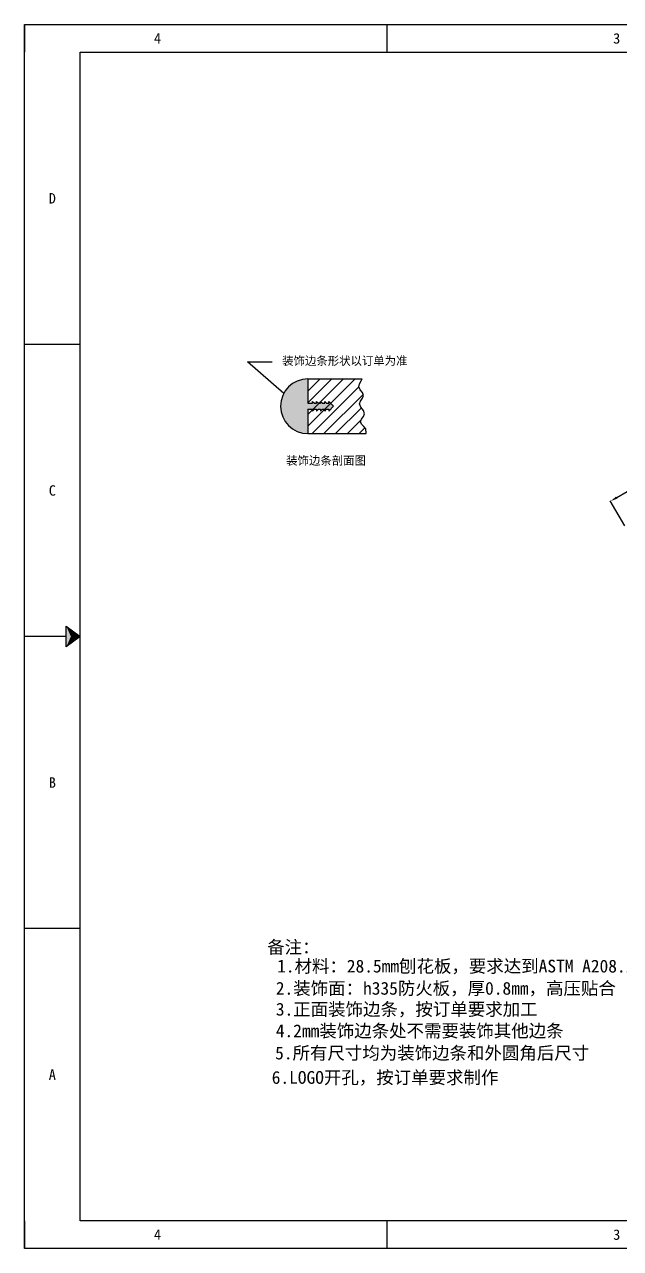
# Model space of a CAD drawing. Header units: inches. Extents: x 777 to 31414, y -57949 to 2393.
# Drawn here: x 24542 to 26173, y -34193 to -30843 of the extents above; entities that cross this region are included whole.
import ezdxf
from ezdxf.enums import TextEntityAlignment as Align

# ---------------------------------------------------------------- set-up
doc = ezdxf.new("R2010")
doc.units = ezdxf.units.IN
doc.header["$LTSCALE"] = 0.605
doc.header["$MEASUREMENT"] = 0
doc.header["$PDMODE"] = 3
doc.header["$PDSIZE"] = 0.25
doc.linetypes.add('DOT', pattern=[0.2, 0.1, -0.1])
doc.layers.get('0').update_dxf_attribs({"linetype": 'CONTINUOUS'})
doc.layers.get('Defpoints').update_dxf_attribs({"linetype": 'CONTINUOUS'})
for name, color, linetype in [('02-05848-001_DXF_HATCHING', 7, 'CONTINUOUS'), ('02-05848-001_DXF_TEXT', 7, 'CONTINUOUS'), ('print', 30, 'CONTINUOUS')]:
    doc.layers.add(name, color=color, linetype=linetype)
doc.layers.add('dim', color=2, linetype='CONTINUOUS', lineweight=9)
doc.styles.add('Dartop', font='')
doc.styles.add('hzHT', font='simhei.ttf')
doc.styles.get("Standard").update_dxf_attribs({"font": 'txt', "width": 0.7})
doc.styles.get('Dartop').set_extended_font_data('FangSong_GB2312')
doc.dimstyles.new('ISO-25', dxfattribs={"dimtxt": 20, "dimasz": 20, "dimexe": 1.25, "dimexo": 0.625, "dimtad": 1, "dimdec": 1, "dimtxsty": 'Standard', "dimcen": 2.5, "dimadec": 0, "dimazin": 0, "dimtfac": 1, "dimtdec": 1, "dimtmove": 0, "dimatfit": 3, "dimfxl": 0, "dimarcsym": 0})
doc.dimstyles.get("Standard").update_dxf_attribs({"dimtxt": 0.1, "dimasz": 0.125, "dimexe": 0.18, "dimexo": 0.0625, "dimgap": 0.09, "dimtad": 0, "dimtih": 1, "dimtoh": 1, "dimdec": 3, "dimzin": 4, "dimdsep": 46, "dimtxsty": 'Standard', "dimblk": '_FILLED', "dimblk1": '_FILLED', "dimblk2": '_FILLED', "dimcen": 0.09, "dimadec": 0, "dimazin": 0, "dimtol": 1, "dimtp": 0.008, "dimtm": 0.008, "dimtfac": 1, "dimtdec": 3, "dimtofl": 0, "dimtmove": 0, "dimatfit": 3, "dimldrblk": '_FILLED', "dimfxl": 0, "dimtolj": 1, "dimtzin": 4, "dimarcsym": 0})

# ---------------------------------------------------------------- blocks, each defined once
blk = doc.blocks.new('*U3')
at = {"color": 254, "linetype": 'Continuous', "extrusion": (0, 0, -1)}
for points in [[(-0.833, 11), (-0.75, 10.812), (-0.75, 11.188)], [(-0.833, 11), (-0.75, 11.188), (-1, 11)], [(-0.833, 11), (-1, 11), (-0.75, 10.812)]]:
    blk.add_solid(points, dxfattribs=at)
blk = doc.blocks.new('*D77')
at = {"layer": 'Defpoints', "color": 0, "transparency": 16777216}
for p in [(26944.4, -31683.9), (26983.8, -31751.9), (26185.1, -32215.4)]:
    blk.add_point(p, dxfattribs=at)
at = {"layer": 'dim', "color": 0, "lineweight": -2, "transparency": 16777216}
for p, q in [((26163, -32137.4), (26927.1, -31694)), ((26983.5, -31751.4), (26943.8, -31682.9)), ((26184.8, -32214.8), (26145, -32146.3))]:
    blk.add_line(p, q, dxfattribs=at)
at = {"layer": 'dim', "color": 0, "transparency": 16777216}
for points in [[(26925.4, -31691.1), (26928.8, -31696.9), (26944.4, -31683.9)], [(26161.3, -32134.5), (26164.6, -32140.3), (26145.7, -32147.4)]]:
    blk.add_solid(points, dxfattribs=at)
at = {"layer": 'dim', "color": 0, "transparency": 16777216, "insert": (26538.9, -31905.1), "char_height": 20, "attachment_point": 5, "rotation": 30.1245}
blk.add_mtext('923,5 [36 3/8]', dxfattribs=at)
blk = doc.blocks.new('_FILLED')
at = {"color": 0, "linetype": 'ByBlock'}
blk.add_solid([(0, 0), (-1, 0.16), (-1, -0.16)], dxfattribs=at)

msp = doc.modelspace()

# ---------------------------------------------------------------- hatches: boundary and pattern name
at = {"layer": '02-05848-001_DXF_HATCHING', "linetype": 'Continuous'}
h = msp.add_hatch(color=2, dxfattribs=at)
edge = h.paths.add_edge_path()
edge.add_line((25335.48, -31895.68), (25341.52, -31895.68))
edge.add_line((25341.52, -31895.68), (25341.52, -31900.72))
edge.add_line((25341.52, -31900.72), (25346.58, -31895.68))
edge.add_line((25346.58, -31895.68), (25352.63, -31895.68))
edge.add_line((25352.63, -31895.68), (25352.63, -31900.72))
edge.add_line((25352.63, -31900.72), (25357.69, -31895.68))
edge.add_line((25357.69, -31895.68), (25363.73, -31895.68))
edge.add_line((25363.73, -31895.68), (25363.73, -31900.72))
edge.add_line((25363.73, -31900.72), (25368.79, -31895.68))
edge.add_line((25368.79, -31895.68), (25374.83, -31895.68))
edge.add_line((25374.83, -31895.68), (25374.83, -31900.72))
edge.add_line((25374.83, -31900.72), (25388.11, -31887.5))
edge.add_line((25374.83, -31874.27), (25388.11, -31887.5))
edge.add_line((25374.83, -31879.31), (25374.83, -31874.27))
edge.add_line((25368.79, -31879.31), (25374.83, -31879.31))
edge.add_line((25363.73, -31874.27), (25368.79, -31879.31))
edge.add_line((25363.73, -31879.31), (25363.73, -31874.27))
edge.add_line((25357.69, -31879.31), (25363.73, -31879.31))
edge.add_line((25352.63, -31874.27), (25357.69, -31879.31))
edge.add_line((25352.63, -31879.31), (25352.63, -31874.27))
edge.add_line((25346.58, -31879.31), (25352.63, -31879.31))
edge.add_line((25341.52, -31874.27), (25346.58, -31879.31))
edge.add_line((25341.52, -31879.31), (25341.52, -31874.27))
edge.add_line((25335.48, -31879.31), (25341.52, -31879.31))
edge.add_line((25330.42, -31874.27), (25335.48, -31879.31))
edge.add_line((25330.42, -31879.31), (25330.42, -31874.27))
edge.add_line((25317.85, -31879.31), (25330.42, -31879.31))
edge.add_line((25317.85, -31812.69), (25317.85, -31879.31))
edge.add_arc((25317.85, -31887.5), 74.8, 90, 270)
edge.add_line((25317.85, -31895.68), (25317.85, -31962.3))
edge.add_line((25317.85, -31895.68), (25330.42, -31895.68))
edge.add_line((25330.42, -31895.68), (25330.42, -31900.72))
edge.add_line((25330.42, -31900.72), (25335.48, -31895.68))

# ---------------------------------------------------------------- linework, layer by layer
at = {"color": 0, "linetype": 'DOT'}
for p, q in [((24542.34, -30842.6), (29303.58, -30842.6)), ((24542.34, -34116.81), (24542.34, -30918.74)), ((29303.58, -34192.95), (24542.34, -34192.95))]:
    msp.add_line(p, q, dxfattribs=at)
at = {"color": 0}
for p, q in [((24542.34, -30842.6), (24542.34, -30918.74)), ((25534.43, -30918.74), (25534.43, -30842.6)), ((24694.63, -34116.81), (24694.63, -30918.74)), ((24694.63, -30918.74), (29227.43, -30918.74)), ((24694.63, -31718.26), (24542.34, -31718.26)), ((24656.56, -32517.77), (24542.34, -32517.77)), ((24694.63, -33317.29), (24542.34, -33317.29)), ((24542.34, -34116.81), (24542.34, -34192.95)), ((29227.43, -34116.81), (24694.63, -34116.81)), ((25534.43, -34192.95), (25534.43, -34116.81))]:
    msp.add_line(p, q, dxfattribs=at)
at = {"color": 2, "linetype": 'Continuous'}
for p, q in [((25317.85, -31845.95), (25351.11, -31812.69)), ((25317.85, -31877.98), (25383.14, -31812.69)), ((25317.85, -31910.01), (25415.17, -31812.69)), ((25317.85, -31942.04), (25447.19, -31812.69)), ((25329.62, -31962.3), (25457.33, -31834.59)), ((25361.64, -31962.3), (25468.78, -31855.16)), ((25393.67, -31962.3), (25464.01, -31891.96)), ((25425.7, -31962.3), (25463.51, -31924.49)), ((25457.73, -31962.3), (25473.58, -31946.44))]:
    msp.add_line(p, q, dxfattribs=at)
at = {"color": 7, "linetype": 'Continuous'}
for p, q in [((25317.85, -31812.69), (25317.85, -31879.31)), ((25317.85, -31812.69), (25466.23, -31812.69)), ((25457.27, -31834.47), (25458.85, -31826.49)), ((25458.85, -31826.49), (25463.5, -31818.35)), ((25463.5, -31818.35), (25466.23, -31812.69)), ((25461.11, -31842.38), (25457.27, -31834.47)), ((25466.95, -31850.22), (25461.11, -31842.38)), ((25469.88, -31858.11), (25466.95, -31850.22)), ((25466.99, -31865.7), (25469.88, -31858.11)), ((25317.85, -31879.31), (25330.42, -31879.31)), ((25330.42, -31879.31), (25330.42, -31874.27)), ((25330.42, -31874.27), (25335.48, -31879.31)), ((25335.48, -31879.31), (25341.52, -31879.31)), ((25341.52, -31879.31), (25341.52, -31874.27)), ((25341.52, -31874.27), (25346.58, -31879.31)), ((25346.58, -31879.31), (25352.63, -31879.31)), ((25352.63, -31879.31), (25352.63, -31874.27)), ((25352.63, -31874.27), (25357.69, -31879.31)), ((25357.69, -31879.31), (25363.73, -31879.31)), ((25363.73, -31879.31), (25363.73, -31874.27)), ((25363.73, -31874.27), (25368.79, -31879.31)), ((25368.79, -31879.31), (25374.83, -31879.31)), ((25374.83, -31879.31), (25374.83, -31874.27)), ((25374.83, -31874.27), (25388.11, -31887.5)), ((25374.83, -31900.72), (25388.11, -31887.5)), ((25458.85, -31880.97), (25461.76, -31873.35)), ((25462.64, -31890.19), (25458.85, -31880.97)), ((25461.76, -31873.35), (25466.99, -31865.7)), ((25469.75, -31899.35), (25462.64, -31890.19)), ((25317.85, -31895.68), (25317.85, -31962.3)), ((25317.85, -31895.68), (25330.42, -31895.68)), ((25330.42, -31900.72), (25335.48, -31895.68)), ((25330.42, -31895.68), (25330.42, -31900.72)), ((25335.48, -31895.68), (25341.52, -31895.68)), ((25341.52, -31900.72), (25346.58, -31895.68)), ((25341.52, -31895.68), (25341.52, -31900.72)), ((25346.58, -31895.68), (25352.63, -31895.68)), ((25352.63, -31900.72), (25357.69, -31895.68)), ((25352.63, -31895.68), (25352.63, -31900.72)), ((25357.69, -31895.68), (25363.73, -31895.68)), ((25363.73, -31900.72), (25368.79, -31895.68)), ((25363.73, -31895.68), (25363.73, -31900.72)), ((25368.79, -31895.68), (25374.83, -31895.68)), ((25374.83, -31895.68), (25374.83, -31900.72)), ((25461.21, -31929.84), (25464.15, -31923)), ((25464.15, -31923), (25469.64, -31915.84)), ((25469.64, -31915.84), (25473.03, -31908.56)), ((25473.03, -31908.56), (25469.75, -31899.35)), ((25317.85, -31962.3), (25476.88, -31962.3)), ((25464.15, -31936.35), (25461.21, -31929.84)), ((25470.49, -31942.77), (25464.15, -31936.35)), ((25476.18, -31949.54), (25470.49, -31942.77)), ((25477.53, -31960.92), (25476.18, -31949.54)), ((25476.88, -31962.3), (25477.53, -31960.92))]:
    msp.add_line(p, q, dxfattribs=at)
at = {"color": 0}
msp.add_lwpolyline([(24694.63, -32517.77), (24656.56, -32546.33), (24656.56, -32489.22), (24694.63, -32517.77)], close=True, dxfattribs=at)
at = {"color": 7, "linetype": 'Continuous'}
msp.add_arc((25317.85, -31887.5), 74.8, 90, 270, dxfattribs=at)
at = {"layer": 'print'}
msp.add_lwpolyline([(24542.34, -30842.6), (29379.72, -30842.6), (29379.72, -34192.95), (24542.34, -34192.95)], close=True, dxfattribs=at)

# ---------------------------------------------------------------- block references
at = {"color": 0, "linetype": 'Continuous', "xscale": 152.2888407109637, "yscale": 152.2888407109637, "zscale": 152.2888407109637}
msp.add_blockref('*U3', (24542.34, -34192.95), dxfattribs=at)

# ---------------------------------------------------------------- texts
at = {"color": 0}
for s, height, style, p in [('4', 28.55, 'Dartop', (24906.24, -30880.67)), ('3', 28.55, 'Dartop', (26162.62, -30880.67)), ('D', 28.55, 'Dartop', (24618.49, -31318.5)), ('装饰边条剖面图', 22.843, 'hzHT', (25367.47, -32036.22)), ('C', 28.55, 'Dartop', (24618.49, -32118.01)), ('B', 28.55, 'Dartop', (24618.49, -32917.53)), ('A', 28.55, 'Dartop', (24618.49, -33717.05)), ('4', 28.55, 'Dartop', (24906.24, -34154.88)), ('3', 28.55, 'Dartop', (26162.62, -34154.88))]:
    msp.add_text(s, height=height, dxfattribs=dict(at, style=style)).set_placement(p, align=Align.MIDDLE_CENTER)
at = {"layer": 'dim', "color": 0, "style": 'hzHT'}
for s, height, p in [('装饰边条形状以订单为准', 22.8433, (25418.8, -31763.27)), ('备注：', 35, (25278.02, -33367.93)), ('1.材料：28.5mm刨花板，要求达到ASTM A208.1 M3级标准', 35, (25829.53, -33419.92)), ('2.装饰面：h335防火板，厚0.8mm，高压贴合           ', 35, (25826.07, -33480.68)), ('3.正面装饰边条，按订单要求加工                    ', 35, (25826.07, -33537.99)), ('4.2mm装饰边条处不需要装饰其他边条                 ', 35, (25826.07, -33597.02)), ('5.所有尺寸均为装饰边条和外圆角后尺寸              ', 35, (25824.34, -33657.78)), ('6.LOGO开孔，按订单要求制作              ', 35, (25695.53, -33724.67))]:
    msp.add_text(s, height=height, dxfattribs=at).set_placement(p, align=Align.MIDDLE_CENTER)

# ---------------------------------------------------------------- dimensions: what is measured, and where the dimension line sits
at = {"layer": 'dim'}
dim = msp.add_aligned_dim(p1=(26185.11, -32215.39), p2=(26983.85, -31751.92), distance=78.59, dimstyle='ISO-25', dxfattribs=at)
dim.commit()
dim.dimension.update_dxf_attribs({"geometry": '*D77', "text_midpoint": (26538.87, -31905.05)})

# ---------------------------------------------------------------- leaders
at = {"layer": '02-05848-001_DXF_TEXT', "color": 2, "linetype": 'Continuous'}
msp.add_leader([(25251.52, -31852.91), (25152.61, -31765.76), (25220.11, -31765.76)], dimstyle='Standard', override={"dimtad": 0}, dxfattribs=at)

doc.saveas('drawing.dxf')
